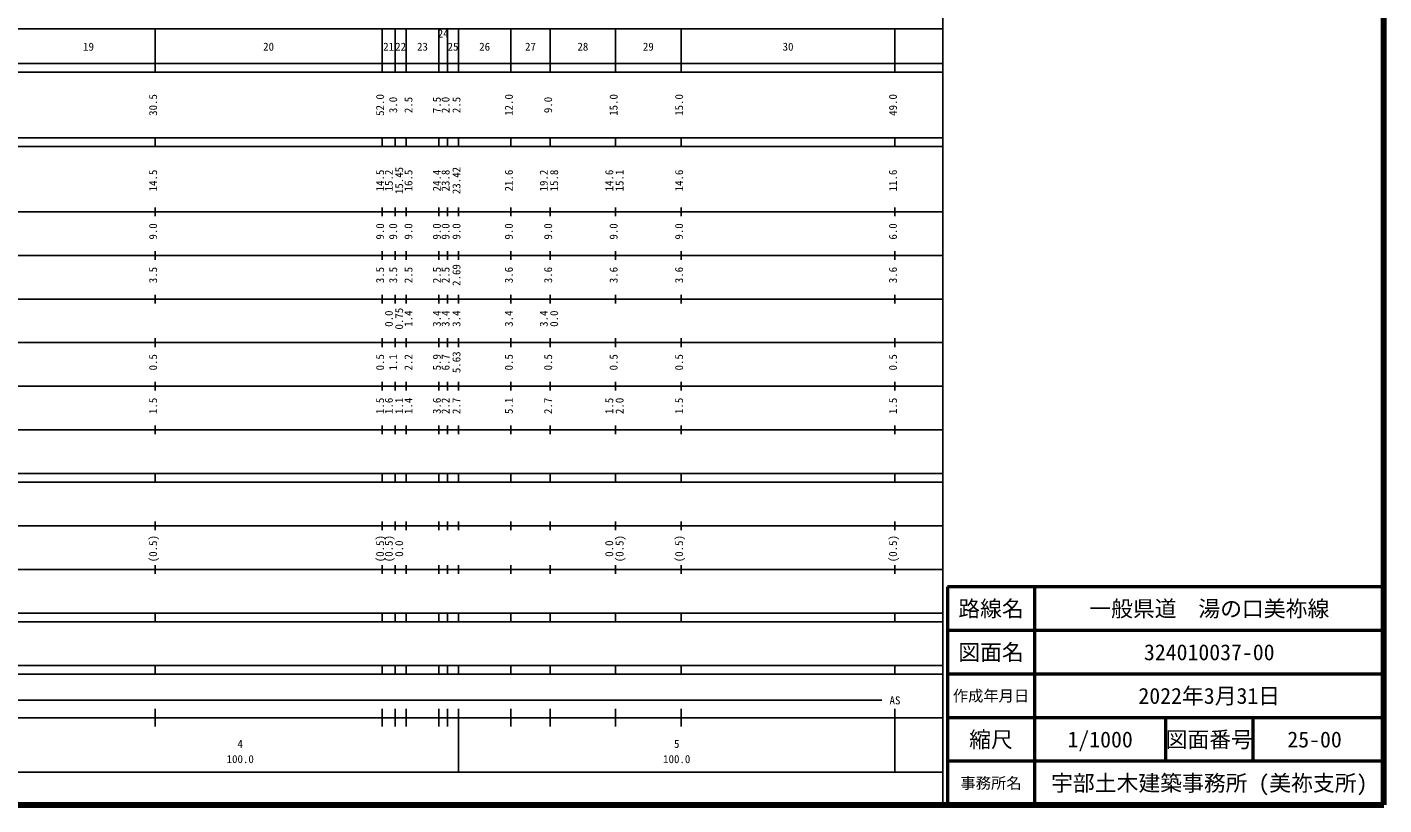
# Model space of a CAD drawing. Units: millimetres on the paper, enlarged 1000 times. Extents: x 40000 to 680000, y 20000 to 380000.
# Drawn here: x 369186 to 680000, y 20000 to 198357 of the extents above; entities that cross this region are included whole.
import ezdxf
from ezdxf.enums import TextEntityAlignment as Align

# ---------------------------------------------------------------- set-up
doc = ezdxf.new("R2010")
doc.units = ezdxf.units.MM
doc.header["$LTSCALE"] = 1000
for name, color, linetype, lineweight in [('M-TTL', 2, 'Continuous', 140), ('M-TTL-BAND', 7, 'Continuous', 25), ('M-TTL-FRAM', 2, 'Continuous', 50), ('M-TTL-LINE', 7, 'Continuous', 50)]:
    doc.layers.add(name, color=color, linetype=linetype, lineweight=lineweight)
doc.layers.add('M-TTL-TXT', color=7, linetype='Continuous')
doc.styles.add('ＭＳ ゴシック', font='')
doc.styles.get('ＭＳ ゴシック').set_extended_font_data('MS Gothic')

msp = doc.modelspace()

# ---------------------------------------------------------------- linework, layer by layer
at = {"layer": 'M-TTL'}
for p, q in [((680000, 20000), (680000, 380000)), ((40000, 20000), (680000, 20000))]:
    msp.add_line(p, q, dxfattribs=at)
at = {"layer": 'M-TTL-BAND'}
for p, q in [((579000, 20000), (579000, 370000)), ((68000, 198000), (579000, 198000)), ((398500, 188000), (398500, 198000)), ((450500, 188000), (450500, 198000)), ((453500, 188000), (453500, 198000)), ((456000, 188000), (456000, 198000)), ((463500, 188000), (463500, 198000)), ((465500, 188000), (465500, 198000)), ((468000, 188000), (468000, 198000)), ((480000, 188000), (480000, 198000)), ((489000, 188000), (489000, 198000)), ((504000, 188000), (504000, 198000)), ((519000, 188000), (519000, 198000)), ((568000, 188000), (568000, 198000)), ((40000, 190000), (579000, 190000)), ((40000, 188000), (579000, 188000)), ((40000, 173000), (579000, 173000)), ((40000, 171000), (579000, 171000)), ((398500, 171000), (398500, 173000)), ((450500, 171000), (450500, 173000)), ((453500, 171000), (453500, 173000)), ((456000, 171000), (456000, 173000)), ((463500, 171000), (463500, 173000)), ((465500, 171000), (465500, 173000)), ((468000, 171000), (468000, 173000)), ((480000, 171000), (480000, 173000)), ((489000, 171000), (489000, 173000)), ((504000, 171000), (504000, 173000)), ((519000, 171000), (519000, 173000)), ((568000, 171000), (568000, 173000)), ((40000, 156000), (579000, 156000)), ((398500, 155000), (398500, 157000)), ((450500, 155000), (450500, 157000)), ((453500, 155000), (453500, 157000)), ((456000, 155000), (456000, 157000)), ((463500, 155000), (463500, 157000)), ((465500, 155000), (465500, 157000)), ((468000, 155000), (468000, 157000)), ((480000, 155000), (480000, 157000)), ((489000, 155000), (489000, 157000)), ((504000, 155000), (504000, 157000)), ((519000, 155000), (519000, 157000)), ((568000, 155000), (568000, 157000)), ((398500, 145000), (398500, 147000)), ((450500, 145000), (450500, 147000)), ((453500, 145000), (453500, 147000)), ((456000, 145000), (456000, 147000)), ((463500, 145000), (463500, 147000)), ((465500, 145000), (465500, 147000)), ((468000, 145000), (468000, 147000)), ((480000, 145000), (480000, 147000)), ((489000, 145000), (489000, 147000)), ((504000, 145000), (504000, 147000)), ((519000, 145000), (519000, 147000)), ((568000, 145000), (568000, 147000)), ((46000, 146000), (579000, 146000)), ((398500, 135000), (398500, 137000)), ((450500, 135000), (450500, 137000)), ((453500, 135000), (453500, 137000)), ((456000, 135000), (456000, 137000)), ((463500, 135000), (463500, 137000)), ((465500, 135000), (465500, 137000)), ((468000, 135000), (468000, 137000)), ((480000, 135000), (480000, 137000)), ((489000, 135000), (489000, 137000)), ((504000, 135000), (504000, 137000)), ((519000, 135000), (519000, 137000)), ((568000, 135000), (568000, 137000)), ((52000, 136000), (579000, 136000)), ((46000, 126000), (579000, 126000)), ((398500, 125000), (398500, 127000)), ((450500, 125000), (450500, 127000)), ((453500, 125000), (453500, 127000)), ((456000, 125000), (456000, 127000)), ((463500, 125000), (463500, 127000)), ((465500, 125000), (465500, 127000)), ((468000, 125000), (468000, 127000)), ((480000, 125000), (480000, 127000)), ((489000, 125000), (489000, 127000)), ((504000, 125000), (504000, 127000)), ((519000, 125000), (519000, 127000)), ((568000, 125000), (568000, 127000)), ((52000, 116000), (579000, 116000)), ((398500, 115000), (398500, 117000)), ((450500, 115000), (450500, 117000)), ((453500, 115000), (453500, 117000)), ((456000, 115000), (456000, 117000)), ((463500, 115000), (463500, 117000)), ((465500, 115000), (465500, 117000)), ((468000, 115000), (468000, 117000)), ((480000, 115000), (480000, 117000)), ((489000, 115000), (489000, 117000)), ((504000, 115000), (504000, 117000)), ((519000, 115000), (519000, 117000)), ((568000, 115000), (568000, 117000)), ((46000, 106000), (579000, 106000)), ((398500, 105000), (398500, 107000)), ((450500, 105000), (450500, 107000)), ((453500, 105000), (453500, 107000)), ((456000, 105000), (456000, 107000)), ((463500, 105000), (463500, 107000)), ((465500, 105000), (465500, 107000)), ((468000, 105000), (468000, 107000)), ((480000, 105000), (480000, 107000)), ((489000, 105000), (489000, 107000)), ((504000, 105000), (504000, 107000)), ((519000, 105000), (519000, 107000)), ((568000, 105000), (568000, 107000)), ((40000, 96000), (579000, 96000)), ((40000, 94000), (579000, 94000)), ((398500, 94000), (398500, 96000)), ((450500, 94000), (450500, 96000)), ((453500, 94000), (453500, 96000)), ((456000, 94000), (456000, 96000)), ((463500, 94000), (463500, 96000)), ((465500, 94000), (465500, 96000)), ((468000, 94000), (468000, 96000)), ((480000, 94000), (480000, 96000)), ((489000, 94000), (489000, 96000)), ((504000, 94000), (504000, 96000)), ((519000, 94000), (519000, 96000)), ((568000, 94000), (568000, 96000)), ((49000, 84000), (579000, 84000)), ((398500, 83000), (398500, 85000)), ((450500, 83000), (450500, 85000)), ((453500, 83000), (453500, 85000)), ((456000, 83000), (456000, 85000)), ((463500, 83000), (463500, 85000)), ((465500, 83000), (465500, 85000)), ((468000, 83000), (468000, 85000)), ((480000, 83000), (480000, 85000)), ((489000, 83000), (489000, 85000)), ((504000, 83000), (504000, 85000)), ((519000, 83000), (519000, 85000)), ((568000, 83000), (568000, 85000)), ((398500, 73000), (398500, 75000)), ((450500, 73000), (450500, 75000)), ((453500, 73000), (453500, 75000)), ((456000, 73000), (456000, 75000)), ((463500, 73000), (463500, 75000)), ((465500, 73000), (465500, 75000)), ((468000, 73000), (468000, 75000)), ((480000, 73000), (480000, 75000)), ((489000, 73000), (489000, 75000)), ((504000, 73000), (504000, 75000)), ((519000, 73000), (519000, 75000)), ((568000, 73000), (568000, 75000)), ((40000, 74000), (579000, 74000)), ((40000, 64000), (579000, 64000)), ((398500, 62000), (398500, 64000)), ((450500, 62000), (450500, 64000)), ((453500, 62000), (453500, 64000)), ((456000, 62000), (456000, 64000)), ((463500, 62000), (463500, 64000)), ((465500, 62000), (465500, 64000)), ((468000, 62000), (468000, 64000)), ((480000, 62000), (480000, 64000)), ((489000, 62000), (489000, 64000)), ((504000, 62000), (504000, 64000)), ((519000, 62000), (519000, 64000)), ((568000, 62000), (568000, 64000)), ((40000, 62000), (579000, 62000)), ((40000, 52000), (579000, 52000)), ((40000, 50000), (579000, 50000)), ((398500, 50000), (398500, 52000)), ((450500, 50000), (450500, 52000)), ((453500, 50000), (453500, 52000)), ((456000, 50000), (456000, 52000)), ((463500, 50000), (463500, 52000)), ((465500, 50000), (465500, 52000)), ((468000, 50000), (468000, 52000)), ((480000, 50000), (480000, 52000)), ((489000, 50000), (489000, 52000)), ((504000, 50000), (504000, 52000)), ((519000, 50000), (519000, 52000)), ((568000, 50000), (568000, 52000)), ((71000, 44000), (565000, 44000)), ((398500, 38000), (398500, 42000)), ((450500, 38000), (450500, 42000)), ((453500, 38000), (453500, 42000)), ((456000, 38000), (456000, 42000)), ((463500, 38000), (463500, 42000)), ((465500, 38000), (465500, 42000)), ((468000, 27500), (468000, 42000)), ((480000, 38000), (480000, 42000)), ((489000, 38000), (489000, 42000)), ((504000, 38000), (504000, 42000)), ((519000, 38000), (519000, 42000)), ((568000, 27500), (568000, 42000)), ((40000, 40000), (579000, 40000)), ((68000, 27500), (579000, 27500))]:
    msp.add_line(p, q, dxfattribs=at)
at = {"layer": 'M-TTL-FRAM'}
for p, q in [((680000, 70000), (580000, 70000)), ((580000, 70000), (580000, 20000))]:
    msp.add_line(p, q, dxfattribs=at)
at = {"layer": 'M-TTL-LINE'}
for p, q in [((600000, 70000), (600000, 20000)), ((680000, 60000), (580000, 60000)), ((680000, 50000), (580000, 50000)), ((680000, 40000), (580000, 40000)), ((630000, 40000), (630000, 30000)), ((650000, 40000), (650000, 30000)), ((680000, 30000), (580000, 30000))]:
    msp.add_line(p, q, dxfattribs=at)

# ---------------------------------------------------------------- texts
at = {"layer": 'M-TTL-BAND', "style": 'ＭＳ ゴシック'}
for s, p in [('24', (464500, 195405)), ('19', (383250, 192405)), ('20', (424500, 192405)), ('21', (452000, 192405)), ('22', (454750, 192405)), ('23', (459750, 192405)), ('25', (466750, 192405)), ('26', (474000, 192405)), ('27', (484500, 192405)), ('28', (496500, 192405)), ('29', (511500, 192405)), ('30', (543500, 192405)), ('AS', (568000, 42500)), ('4', (418000, 32523)), ('5', (518000, 32523)), ('100.0', (418000, 29033)), ('100.0', (518000, 29033))]:
    msp.add_text(s, height=1833, dxfattribs=at).set_placement(p, align=Align.BOTTOM_CENTER)
for s, p in [('30.5', (399500, 180500)), ('52.0', (451500, 180500)), ('3.0', (454500, 180500)), ('2.5', (458000, 180500)), ('7.5', (464500, 180500)), ('2.0', (466500, 180500)), ('2.5', (469000, 180500)), ('12.0', (481000, 180500)), ('9.0', (490000, 180500)), ('15.0', (505000, 180500)), ('15.0', (520000, 180500)), ('49.0', (569000, 180500)), ('14.5', (399500, 163174)), ('14.5', (451500, 163174)), ('15.2', (453500, 163174)), ('15.45', (455870, 163174)), ('16.5', (458000, 163174)), ('24.4', (464500, 163174)), ('23.8', (466500, 163174)), ('23.42', (469000, 163174)), ('21.6', (481000, 163174)), ('19.2', (489000, 163174)), ('15.8', (491370, 163174)), ('14.6', (504000, 163174)), ('15.1', (506370, 163174)), ('14.6', (520000, 163174)), ('11.6', (569000, 163174)), ('9.0', (399500, 151500)), ('9.0', (451500, 151500)), ('9.0', (454500, 151500)), ('9.0', (458000, 151500)), ('9.0', (464500, 151500)), ('9.0', (466500, 151500)), ('9.0', (469000, 151500)), ('9.0', (481000, 151500)), ('9.0', (490000, 151500)), ('9.0', (505000, 151500)), ('9.0', (520000, 151500)), ('6.0', (569000, 151500)), ('3.5', (399500, 141500)), ('3.5', (451500, 141500)), ('3.5', (454500, 141500)), ('2.5', (458000, 141500)), ('2.5', (464500, 141500)), ('2.5', (466500, 141500)), ('2.69', (469000, 141500)), ('3.6', (481000, 141500)), ('3.6', (490000, 141500)), ('3.6', (505000, 141500)), ('3.6', (520000, 141500)), ('3.6', (569000, 141500)), ('0.75', (455870, 131500)), ('0.0', (453500, 131500)), ('1.4', (458000, 131500)), ('3.4', (464500, 131500)), ('3.4', (466500, 131500)), ('3.4', (469000, 131500)), ('3.4', (481000, 131500)), ('3.4', (489000, 131500)), ('0.0', (491370, 131500)), ('0.5', (399500, 121500)), ('0.5', (451500, 121500)), ('1.1', (454500, 121500)), ('2.2', (458000, 121500)), ('5.9', (464500, 121500)), ('6.7', (466500, 121500)), ('5.63', (469000, 121500)), ('0.5', (481000, 121500)), ('0.5', (490000, 121500)), ('0.5', (505000, 121500)), ('0.5', (520000, 121500)), ('0.5', (569000, 121500)), ('1.5', (399500, 111500)), ('1.5', (451500, 111500)), ('1.6', (453500, 111500)), ('1.1', (455870, 111500)), ('1.4', (458000, 111500)), ('3.6', (464500, 111500)), ('2.2', (466500, 111500)), ('2.7', (469000, 111500)), ('5.1', (481000, 111500)), ('2.7', (490000, 111500)), ('1.5', (504000, 111500)), ('2.0', (506370, 111500)), ('1.5', (520000, 111500)), ('1.5', (569000, 111500)), ('(0.5)', (399500, 78764)), ('(0.5)', (451500, 78764)), ('(0.5)', (453500, 78764)), ('(0.5)', (506370, 78764)), ('(0.5)', (520000, 78764)), ('(0.5)', (569000, 78764)), ('0.0', (455870, 78764)), ('0.0', (504000, 78764))]:
    msp.add_text(s, height=1833, rotation=90, dxfattribs=at).set_placement(p, align=Align.BOTTOM_CENTER)
at = {"layer": 'M-TTL-TXT', "style": 'ＭＳ ゴシック'}
for s, height, p in [('路線名', 3666, (590000, 65000)), ('路線名', 3666, (590000, 65000)), ('一般県道\u3000湯の口美祢線', 3666, (640000, 65000)), ('図面名', 3666, (590000, 55000)), ('図面名', 3666, (590000, 55000)), ('324010037-00', 3666, (640000, 55000)), ('作成年月日', 2566, (590000, 45000)), ('作成年月日', 2566, (590000, 45000)), ('2022年3月31日', 3666, (640000, 45000)), ('縮尺', 3666, (590000, 35000)), ('縮尺', 3666, (590000, 35000)), ('図面番号', 3666, (640000, 35000)), ('図面番号', 3666, (640000, 35000)), ('1/1000', 3666, (615000, 35000)), ('25-00', 3666, (664125, 35000)), ('事務所名', 2566, (590000, 25000)), ('事務所名', 2566, (590000, 25000)), ('宇部土木建築事務所 (美祢支所)', 3666, (640000, 25000))]:
    msp.add_text(s, height=height, dxfattribs=at).set_placement(p, align=Align.MIDDLE_CENTER)

doc.saveas('drawing.dxf')
